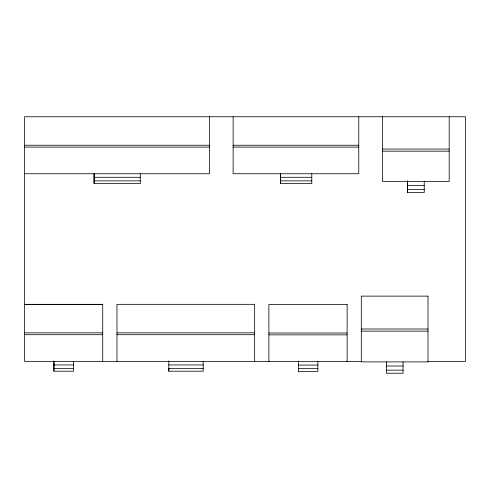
<?xml version="1.0" encoding="UTF-8"?>
<svg xmlns="http://www.w3.org/2000/svg" width="490" height="490" viewBox="0 0 490 490"><rect width="100%" height="100%" fill="white"/><g stroke="black" fill="none" stroke-linecap="round" stroke-linejoin="round"><path stroke-width="0.73" d="M24.5 145.248L209.414 145.248M233.124 145.248L358.772 145.248M24.5 147.092L209.414 147.092M233.124 147.092L358.772 147.092M382.476 149.083L449.177 149.083M382.476 151.177L449.177 151.177M24.5 173.736L209.414 173.736L209.414 116.761M94.031 177.3L140.281 177.3M280.366 177.3L311.793 177.3M94.031 180.871L140.281 180.871M280.366 180.871L311.793 180.871M407.558 185.453L424.236 185.453M407.558 189.501L424.236 189.501M24.5 304.333L102.735 304.333L102.735 361.375M24.5 304.474L102.735 304.474M361.308 329.01L428.003 329.01M361.308 331.142L428.003 331.142M24.5 332.851L102.735 332.851M116.963 332.851L254.659 332.851M268.881 332.998L347.122 332.998M24.5 334.701L102.735 334.701M116.963 334.701L254.659 334.701M268.881 334.848L347.122 334.848M168.823 360.916L168.738 371.206L203.179 371.206L203.179 361.375M269.5 361.375L24.5 361.375L24.5 116.761L465.5 116.761L465.5 361.375L427.219 361.375M346.828 361.375L361.375 361.375M53.918 364.946L73.488 364.946M168.738 364.946L203.179 364.946M298.3 365.093L317.869 365.093M386.39 366.018L403.068 366.018M53.918 368.517L73.488 368.517M168.738 368.517L203.179 368.517M298.3 368.664L317.869 368.664M386.39 370.134L403.068 370.134M298.3 371.353L317.869 371.353L317.869 361.516M449.177 116.761L449.177 181.404L382.476 181.404L382.476 116.761M424.236 181.404L424.236 192.546L407.558 192.546L407.558 180.883M407.594 180.883L407.594 192.546M403.068 361.896L403.068 373.239L386.39 373.239L386.39 361.896M358.772 116.761L358.772 173.736L233.124 173.736L233.124 116.761M311.793 173.736L311.793 183.554L280.366 183.554L280.366 173.736M298.349 361.057L298.349 371.353M280.445 174.036L280.445 183.554M254.659 361.375L254.659 304.333L116.963 304.333L116.963 361.375M168.823 368.517L168.823 371.206M140.281 173.736L140.281 183.554L94.031 183.554L94.031 173.736M94.141 174.036L94.141 183.554M73.488 361.375L73.488 371.206L53.918 371.206L53.918 360.916L53.967 371.206M428.003 296.125L361.308 296.125L361.308 361.896L428.003 361.896L428.003 296.125M347.122 304.474L268.881 304.474L268.881 361.516L347.122 361.516L347.122 304.474"/></g></svg>
